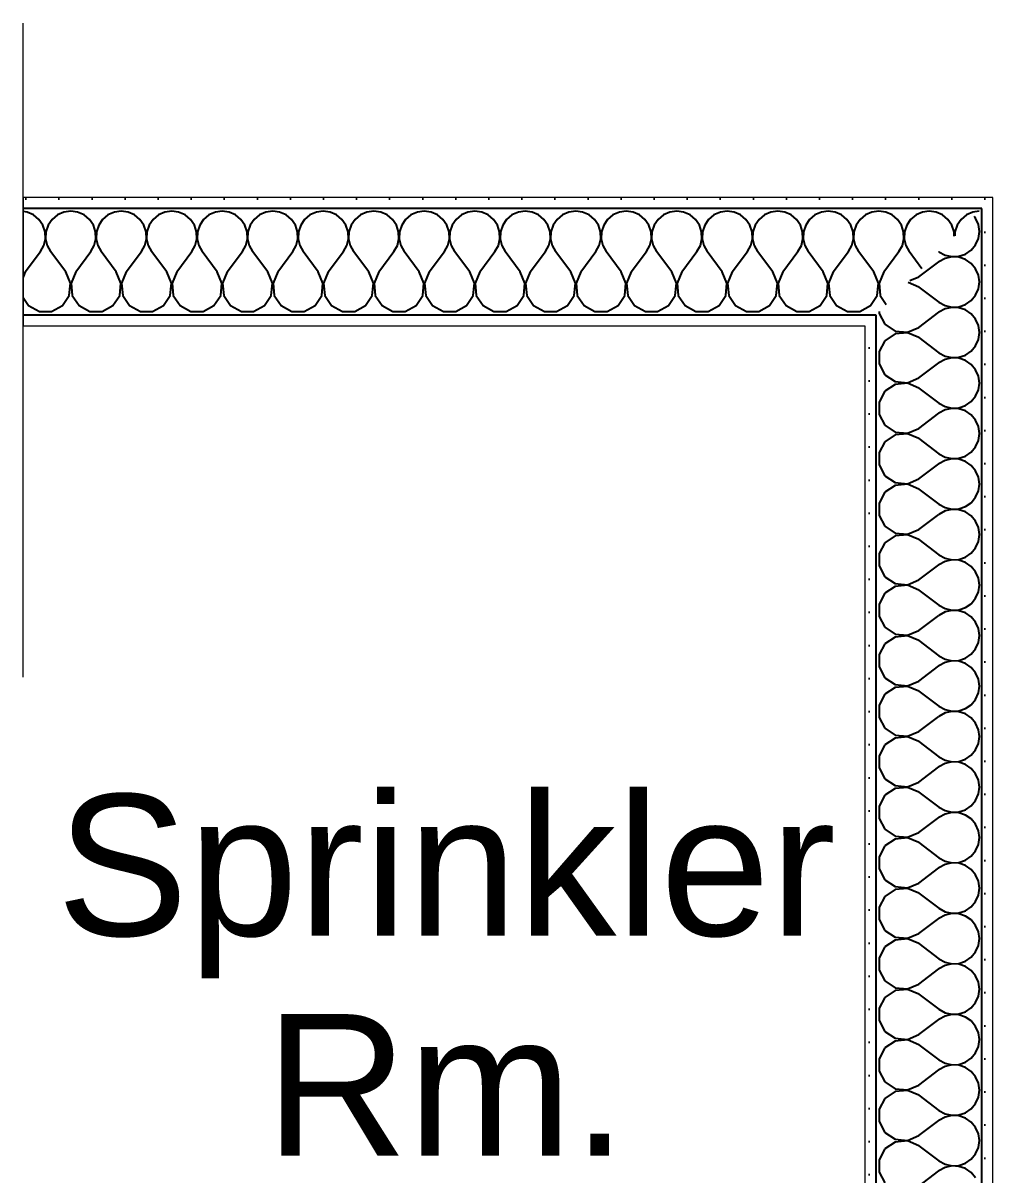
# Model space of a CAD drawing. Extents: x -485 to 726, y -1629 to -765.
# Drawn here: x -437 to -382.1, y -1204.8 to -1139.6 of the extents above; entities that cross this region are included whole.
import ezdxf

# ---------------------------------------------------------------- set-up
doc = ezdxf.new("R2010")
doc.units = 0
doc.header["$MEASUREMENT"] = 0
doc.layers.add('A-ANNO-TEXT_Pen_No__12', color=7, linetype='Continuous', lineweight=13)
doc.layers.add('A-WALL-EXTR_Pen_No__1', color=7, linetype='Continuous', lineweight=13)
doc.layers.add('A-WALL-EXTR', color=7, linetype='Continuous')
doc.layers.add('A-WALL-EXTR_Pen_No__2', color=7, linetype='Continuous', lineweight=25, true_color=0x747474)
doc.styles.add('GENERATED_STYLE_1', font='Arial')
pattern_1 = [(45, (0, 0), (-0.9353853, 0.9353853), [0, -1.3228346])]

# ---------------------------------------------------------------- blocks, each defined once
blk = doc.blocks.new('Wall_28', base_point=(-448.861, -812.638))
at = {"layer": 'A-WALL-EXTR_Pen_No__1', "linetype": 'Continuous'}
blk.add_line((-436.986, -1176.638), (-436.986, -1139.638), dxfattribs=at)
blk = doc.blocks.new('*X40')
at = {"layer": 'A-WALL-EXTR_Pen_No__2', "linetype": 'Continuous'}
for p, q in [((-383.092, -1150.678), (-383.175, -1150.577)), ((-382.933, -1151.038), (-383.092, -1150.678)), ((-382.879, -1151.429), (-382.933, -1151.038)), ((-383.092, -1152.18), (-382.933, -1151.819)), ((-382.933, -1151.819), (-382.879, -1151.429)), ((-385.167, -1152.569), (-385.164, -1152.571)), ((-385.164, -1152.571), (-384.819, -1152.762)), ((-383.668, -1152.706), (-383.343, -1152.483)), ((-383.343, -1152.483), (-383.092, -1152.18)), ((-386.307, -1154), (-385.164, -1153.143)), ((-384.819, -1152.952), (-385.164, -1153.143)), ((-384.819, -1152.762), (-384.435, -1152.851)), ((-384.435, -1152.863), (-384.819, -1152.952)), ((-384.435, -1152.851), (-384.042, -1152.832)), ((-384.042, -1152.882), (-384.435, -1152.863)), ((-384.042, -1152.832), (-383.668, -1152.706)), ((-383.668, -1153.008), (-384.042, -1152.882)), ((-383.343, -1153.231), (-383.668, -1153.008)), ((-383.092, -1153.535), (-383.343, -1153.231)), ((-382.933, -1153.895), (-383.092, -1153.535)), ((-382.879, -1154.286), (-382.933, -1153.895)), ((-386.307, -1154.571), (-386.914, -1154.317)), ((-386.807, -1154.21), (-386.307, -1154)), ((-386.307, -1154.571), (-385.164, -1155.429)), ((-382.933, -1154.676), (-382.879, -1154.286)), ((-383.343, -1155.34), (-383.092, -1155.037)), ((-383.092, -1155.037), (-382.933, -1154.676)), ((-385.164, -1155.429), (-384.819, -1155.619)), ((-384.819, -1155.809), (-385.164, -1156)), ((-384.819, -1155.619), (-384.435, -1155.709)), ((-384.435, -1155.72), (-384.819, -1155.809)), ((-384.435, -1155.709), (-384.042, -1155.689)), ((-384.042, -1155.739), (-384.435, -1155.72)), ((-384.042, -1155.689), (-383.668, -1155.563)), ((-383.668, -1155.865), (-384.042, -1155.739)), ((-383.668, -1155.563), (-383.343, -1155.34)), ((-383.343, -1156.088), (-383.668, -1155.865)), ((-388.55, -1155.952), (-388.55, -1156.062)), ((-388.55, -1156.062), (-388.221, -1156.676)), ((-386.307, -1156.857), (-385.164, -1156)), ((-383.092, -1156.392), (-383.343, -1156.088)), ((-382.933, -1156.752), (-383.092, -1156.392)), ((-388.221, -1156.676), (-387.642, -1157.061)), ((-387.642, -1157.225), (-388.221, -1157.61)), ((-387.642, -1157.061), (-386.949, -1157.127)), ((-386.949, -1157.159), (-387.642, -1157.225)), ((-386.949, -1157.127), (-386.307, -1156.857)), ((-386.307, -1157.429), (-386.949, -1157.159)), ((-382.879, -1157.143), (-382.933, -1156.752)), ((-382.933, -1157.533), (-382.879, -1157.143)), ((-388.221, -1157.61), (-388.55, -1158.223)), ((-386.307, -1157.429), (-385.164, -1158.286)), ((-383.092, -1157.894), (-382.933, -1157.533)), ((-388.55, -1158.223), (-388.55, -1158.919)), ((-385.164, -1158.286), (-384.819, -1158.476)), ((-384.819, -1158.476), (-384.435, -1158.566)), ((-384.042, -1158.547), (-383.668, -1158.421)), ((-383.668, -1158.421), (-383.343, -1158.197)), ((-383.343, -1158.197), (-383.092, -1157.894)), ((-388.55, -1158.919), (-388.221, -1159.533)), ((-386.307, -1159.714), (-385.164, -1158.857)), ((-384.819, -1158.666), (-385.164, -1158.857)), ((-384.435, -1158.577), (-384.819, -1158.666)), ((-384.435, -1158.566), (-384.042, -1158.547)), ((-384.042, -1158.596), (-384.435, -1158.577)), ((-383.668, -1158.722), (-384.042, -1158.596)), ((-383.343, -1158.945), (-383.668, -1158.722)), ((-383.092, -1159.249), (-383.343, -1158.945)), ((-388.221, -1159.533), (-387.642, -1159.918)), ((-386.949, -1159.984), (-386.307, -1159.714)), ((-382.933, -1159.61), (-383.092, -1159.249)), ((-382.879, -1160), (-382.933, -1159.61)), ((-388.221, -1160.467), (-388.55, -1161.081)), ((-387.642, -1160.082), (-388.221, -1160.467)), ((-387.642, -1159.918), (-386.949, -1159.984)), ((-386.949, -1160.016), (-387.642, -1160.082)), ((-386.307, -1160.286), (-386.949, -1160.016)), ((-386.307, -1160.286), (-385.164, -1161.143)), ((-383.092, -1160.751), (-382.933, -1160.39)), ((-382.933, -1160.39), (-382.879, -1160)), ((-388.55, -1161.081), (-388.55, -1161.777)), ((-385.164, -1161.143), (-384.819, -1161.334)), ((-383.668, -1161.278), (-383.343, -1161.055)), ((-383.343, -1161.055), (-383.092, -1160.751)), ((-388.55, -1161.777), (-388.221, -1162.39)), ((-386.307, -1162.571), (-385.164, -1161.714)), ((-384.819, -1161.524), (-385.164, -1161.714)), ((-384.819, -1161.334), (-384.435, -1161.423)), ((-384.435, -1161.434), (-384.819, -1161.524)), ((-384.435, -1161.423), (-384.042, -1161.404)), ((-384.042, -1161.453), (-384.435, -1161.434)), ((-384.042, -1161.404), (-383.668, -1161.278)), ((-383.668, -1161.579), (-384.042, -1161.453)), ((-383.343, -1161.803), (-383.668, -1161.579)), ((-388.221, -1162.39), (-387.642, -1162.775)), ((-383.092, -1162.106), (-383.343, -1161.803)), ((-382.933, -1162.467), (-383.092, -1162.106)), ((-387.642, -1162.939), (-388.221, -1163.324)), ((-387.642, -1162.775), (-386.949, -1162.841)), ((-386.949, -1162.873), (-387.642, -1162.939)), ((-386.949, -1162.841), (-386.307, -1162.571)), ((-386.307, -1163.143), (-386.949, -1162.873)), ((-382.879, -1162.857), (-382.933, -1162.467)), ((-382.933, -1163.248), (-382.879, -1162.857)), ((-388.221, -1163.324), (-388.55, -1163.938)), ((-386.307, -1163.143), (-385.164, -1164)), ((-383.343, -1163.912), (-383.092, -1163.608)), ((-383.092, -1163.608), (-382.933, -1163.248)), ((-388.55, -1163.938), (-388.55, -1164.634)), ((-385.164, -1164), (-384.819, -1164.191)), ((-384.819, -1164.381), (-385.164, -1164.571)), ((-384.819, -1164.191), (-384.435, -1164.28)), ((-384.435, -1164.291), (-384.819, -1164.381)), ((-384.435, -1164.28), (-384.042, -1164.261)), ((-384.042, -1164.311), (-384.435, -1164.291)), ((-384.042, -1164.261), (-383.668, -1164.135)), ((-383.668, -1164.437), (-384.042, -1164.311)), ((-383.668, -1164.135), (-383.343, -1163.912)), ((-388.55, -1164.634), (-388.221, -1165.247)), ((-386.307, -1165.429), (-385.164, -1164.571)), ((-383.343, -1164.66), (-383.668, -1164.437)), ((-383.092, -1164.963), (-383.343, -1164.66)), ((-382.933, -1165.324), (-383.092, -1164.963)), ((-388.221, -1165.247), (-387.642, -1165.632)), ((-387.642, -1165.632), (-386.949, -1165.698)), ((-386.949, -1165.698), (-386.307, -1165.429)), ((-382.879, -1165.714), (-382.933, -1165.324)), ((-388.221, -1166.182), (-388.55, -1166.795)), ((-387.642, -1165.796), (-388.221, -1166.182)), ((-386.949, -1165.731), (-387.642, -1165.796)), ((-386.307, -1166), (-386.949, -1165.731)), ((-386.307, -1166), (-385.164, -1166.857)), ((-383.092, -1166.465), (-382.933, -1166.105)), ((-382.933, -1166.105), (-382.879, -1165.714)), ((-388.55, -1166.795), (-388.55, -1167.491)), ((-385.164, -1166.857), (-384.819, -1167.048)), ((-384.042, -1167.118), (-383.668, -1166.992)), ((-383.668, -1166.992), (-383.343, -1166.769)), ((-383.343, -1166.769), (-383.092, -1166.465)), ((-388.55, -1167.491), (-388.221, -1168.104)), ((-386.307, -1168.286), (-385.164, -1167.429)), ((-384.819, -1167.238), (-385.164, -1167.429)), ((-384.819, -1167.048), (-384.435, -1167.137)), ((-384.435, -1167.149), (-384.819, -1167.238)), ((-384.435, -1167.137), (-384.042, -1167.118)), ((-384.042, -1167.168), (-384.435, -1167.149)), ((-383.668, -1167.294), (-384.042, -1167.168)), ((-383.343, -1167.517), (-383.668, -1167.294)), ((-383.092, -1167.82), (-383.343, -1167.517)), ((-388.221, -1168.104), (-387.642, -1168.489)), ((-386.949, -1168.555), (-386.307, -1168.286)), ((-382.933, -1168.181), (-383.092, -1167.82)), ((-382.879, -1168.571), (-382.933, -1168.181)), ((-387.642, -1168.654), (-388.221, -1169.039)), ((-387.642, -1168.489), (-386.949, -1168.555)), ((-386.949, -1168.588), (-387.642, -1168.654)), ((-386.307, -1168.857), (-386.949, -1168.588)), ((-386.307, -1168.857), (-385.164, -1169.714)), ((-383.092, -1169.322), (-382.933, -1168.962)), ((-382.933, -1168.962), (-382.879, -1168.571)), ((-388.221, -1169.039), (-388.55, -1169.652)), ((-383.343, -1169.626), (-383.092, -1169.322)), ((-388.55, -1169.652), (-388.55, -1170.348)), ((-385.164, -1169.714), (-384.819, -1169.905)), ((-384.819, -1170.095), (-385.164, -1170.286)), ((-384.819, -1169.905), (-384.435, -1169.994)), ((-384.435, -1170.006), (-384.819, -1170.095)), ((-384.435, -1169.994), (-384.042, -1169.975)), ((-384.042, -1170.025), (-384.435, -1170.006)), ((-384.042, -1169.975), (-383.668, -1169.849)), ((-383.668, -1170.151), (-384.042, -1170.025)), ((-383.668, -1169.849), (-383.343, -1169.626)), ((-383.343, -1170.374), (-383.668, -1170.151)), ((-388.55, -1170.348), (-388.221, -1170.961)), ((-386.307, -1171.143), (-385.164, -1170.286)), ((-383.092, -1170.678), (-383.343, -1170.374)), ((-382.933, -1171.038), (-383.092, -1170.678)), ((-388.221, -1170.961), (-387.642, -1171.346)), ((-387.642, -1171.511), (-388.221, -1171.896)), ((-387.642, -1171.346), (-386.949, -1171.412)), ((-386.949, -1171.445), (-387.642, -1171.511)), ((-386.949, -1171.412), (-386.307, -1171.143)), ((-386.307, -1171.714), (-386.949, -1171.445)), ((-382.879, -1171.429), (-382.933, -1171.038)), ((-382.933, -1171.819), (-382.879, -1171.429)), ((-388.221, -1171.896), (-388.55, -1172.509)), ((-386.307, -1171.714), (-385.164, -1172.571)), ((-383.343, -1172.483), (-383.092, -1172.18)), ((-383.092, -1172.18), (-382.933, -1171.819)), ((-388.55, -1172.509), (-388.55, -1173.205)), ((-385.164, -1172.571), (-384.819, -1172.762)), ((-384.819, -1172.762), (-384.435, -1172.851)), ((-384.435, -1172.863), (-384.819, -1172.952)), ((-384.435, -1172.851), (-384.042, -1172.832)), ((-384.042, -1172.882), (-384.435, -1172.863)), ((-384.042, -1172.832), (-383.668, -1172.706)), ((-383.668, -1172.706), (-383.343, -1172.483)), ((-388.55, -1173.205), (-388.221, -1173.818)), ((-386.307, -1174), (-385.164, -1173.143)), ((-384.819, -1172.952), (-385.164, -1173.143)), ((-383.668, -1173.008), (-384.042, -1172.882)), ((-383.343, -1173.231), (-383.668, -1173.008)), ((-383.092, -1173.535), (-383.343, -1173.231)), ((-388.221, -1173.818), (-387.642, -1174.204)), ((-386.949, -1174.269), (-386.307, -1174)), ((-382.933, -1173.895), (-383.092, -1173.535)), ((-382.879, -1174.286), (-382.933, -1173.895)), ((-388.221, -1174.753), (-388.55, -1175.366)), ((-387.642, -1174.368), (-388.221, -1174.753)), ((-387.642, -1174.204), (-386.949, -1174.269)), ((-386.949, -1174.302), (-387.642, -1174.368)), ((-386.307, -1174.571), (-386.949, -1174.302)), ((-386.307, -1174.571), (-385.164, -1175.429)), ((-383.092, -1175.037), (-382.933, -1174.676)), ((-382.933, -1174.676), (-382.879, -1174.286)), ((-388.55, -1175.366), (-388.55, -1176.062)), ((-385.164, -1175.429), (-384.819, -1175.619)), ((-383.668, -1175.563), (-383.343, -1175.34)), ((-383.343, -1175.34), (-383.092, -1175.037)), ((-388.55, -1176.062), (-388.221, -1176.676)), ((-386.307, -1176.857), (-385.164, -1176)), ((-384.819, -1175.809), (-385.164, -1176)), ((-384.819, -1175.619), (-384.435, -1175.709)), ((-384.435, -1175.72), (-384.819, -1175.809)), ((-384.435, -1175.709), (-384.042, -1175.689)), ((-384.042, -1175.739), (-384.435, -1175.72)), ((-384.042, -1175.689), (-383.668, -1175.563)), ((-383.668, -1175.865), (-384.042, -1175.739)), ((-383.343, -1176.088), (-383.668, -1175.865)), ((-383.092, -1176.392), (-383.343, -1176.088)), ((-388.221, -1176.676), (-387.642, -1177.061)), ((-382.933, -1176.752), (-383.092, -1176.392)), ((-382.879, -1177.143), (-382.933, -1176.752)), ((-387.642, -1177.225), (-388.221, -1177.61)), ((-387.642, -1177.061), (-386.949, -1177.127)), ((-386.949, -1177.159), (-387.642, -1177.225)), ((-386.949, -1177.127), (-386.307, -1176.857)), ((-386.307, -1177.429), (-386.949, -1177.159)), ((-386.307, -1177.429), (-385.164, -1178.286)), ((-382.933, -1177.533), (-382.879, -1177.143)), ((-388.221, -1177.61), (-388.55, -1178.223)), ((-383.343, -1178.197), (-383.092, -1177.894)), ((-383.092, -1177.894), (-382.933, -1177.533)), ((-388.55, -1178.223), (-388.55, -1178.919)), ((-385.164, -1178.286), (-384.819, -1178.476)), ((-384.819, -1178.666), (-385.164, -1178.857)), ((-384.819, -1178.476), (-384.435, -1178.566)), ((-384.435, -1178.577), (-384.819, -1178.666)), ((-384.435, -1178.566), (-384.042, -1178.547)), ((-384.042, -1178.596), (-384.435, -1178.577)), ((-384.042, -1178.547), (-383.668, -1178.421)), ((-383.668, -1178.722), (-384.042, -1178.596)), ((-383.668, -1178.421), (-383.343, -1178.197)), ((-383.343, -1178.945), (-383.668, -1178.722)), ((-388.55, -1178.919), (-388.221, -1179.533)), ((-386.307, -1179.714), (-385.164, -1178.857)), ((-383.092, -1179.249), (-383.343, -1178.945)), ((-382.933, -1179.61), (-383.092, -1179.249)), ((-388.221, -1179.533), (-387.642, -1179.918)), ((-387.642, -1179.918), (-386.949, -1179.984)), ((-386.949, -1180.016), (-387.642, -1180.082)), ((-386.949, -1179.984), (-386.307, -1179.714)), ((-386.307, -1180.286), (-386.949, -1180.016)), ((-382.879, -1180), (-382.933, -1179.61)), ((-382.933, -1180.39), (-382.879, -1180)), ((-388.221, -1180.467), (-388.55, -1181.081)), ((-387.642, -1180.082), (-388.221, -1180.467)), ((-386.307, -1180.286), (-385.164, -1181.143)), ((-383.092, -1180.751), (-382.933, -1180.39)), ((-388.55, -1181.081), (-388.55, -1181.777)), ((-385.164, -1181.143), (-384.819, -1181.334)), ((-384.819, -1181.334), (-384.435, -1181.423)), ((-384.042, -1181.404), (-383.668, -1181.278)), ((-383.668, -1181.278), (-383.343, -1181.055)), ((-383.343, -1181.055), (-383.092, -1180.751)), ((-388.55, -1181.777), (-388.221, -1182.39)), ((-386.307, -1182.571), (-385.164, -1181.714)), ((-384.819, -1181.524), (-385.164, -1181.714)), ((-384.435, -1181.434), (-384.819, -1181.524)), ((-384.435, -1181.423), (-384.042, -1181.404)), ((-384.042, -1181.453), (-384.435, -1181.434)), ((-383.668, -1181.579), (-384.042, -1181.453)), ((-383.343, -1181.803), (-383.668, -1181.579)), ((-383.092, -1182.106), (-383.343, -1181.803)), ((-388.221, -1182.39), (-387.642, -1182.775)), ((-386.949, -1182.841), (-386.307, -1182.571)), ((-382.933, -1182.467), (-383.092, -1182.106)), ((-382.879, -1182.857), (-382.933, -1182.467)), ((-387.642, -1182.939), (-388.221, -1183.324)), ((-387.642, -1182.775), (-386.949, -1182.841)), ((-386.949, -1182.873), (-387.642, -1182.939)), ((-386.307, -1183.143), (-386.949, -1182.873)), ((-386.307, -1183.143), (-385.164, -1184)), ((-383.092, -1183.608), (-382.933, -1183.248)), ((-382.933, -1183.248), (-382.879, -1182.857)), ((-388.221, -1183.324), (-388.55, -1183.938)), ((-388.55, -1183.938), (-388.55, -1184.634)), ((-383.668, -1184.135), (-383.343, -1183.912)), ((-383.343, -1183.912), (-383.092, -1183.608)), ((-386.307, -1185.429), (-385.164, -1184.571)), ((-385.164, -1184), (-384.819, -1184.191)), ((-384.819, -1184.381), (-385.164, -1184.571)), ((-384.819, -1184.191), (-384.435, -1184.28)), ((-384.435, -1184.291), (-384.819, -1184.381)), ((-384.435, -1184.28), (-384.042, -1184.261)), ((-384.042, -1184.311), (-384.435, -1184.291)), ((-384.042, -1184.261), (-383.668, -1184.135)), ((-383.668, -1184.437), (-384.042, -1184.311)), ((-383.343, -1184.66), (-383.668, -1184.437)), ((-388.55, -1184.634), (-388.221, -1185.247)), ((-388.221, -1185.247), (-387.642, -1185.632)), ((-383.092, -1184.963), (-383.343, -1184.66)), ((-382.933, -1185.324), (-383.092, -1184.963)), ((-387.642, -1185.796), (-388.221, -1186.182)), ((-387.642, -1185.632), (-386.949, -1185.698)), ((-386.949, -1185.731), (-387.642, -1185.796)), ((-386.949, -1185.698), (-386.307, -1185.429)), ((-386.307, -1186), (-386.949, -1185.731)), ((-382.879, -1185.714), (-382.933, -1185.324)), ((-382.933, -1186.105), (-382.879, -1185.714)), ((-388.221, -1186.182), (-388.55, -1186.795)), ((-386.307, -1186), (-385.164, -1186.857)), ((-383.343, -1186.769), (-383.092, -1186.465)), ((-383.092, -1186.465), (-382.933, -1186.105)), ((-388.55, -1186.795), (-388.55, -1187.491)), ((-385.164, -1186.857), (-384.819, -1187.048)), ((-384.819, -1187.048), (-384.435, -1187.137)), ((-384.435, -1187.149), (-384.819, -1187.238)), ((-384.435, -1187.137), (-384.042, -1187.118)), ((-384.042, -1187.168), (-384.435, -1187.149)), ((-384.042, -1187.118), (-383.668, -1186.992)), ((-383.668, -1187.294), (-384.042, -1187.168)), ((-383.668, -1186.992), (-383.343, -1186.769)), ((-388.55, -1187.491), (-388.221, -1188.104)), ((-386.307, -1188.286), (-385.164, -1187.429)), ((-384.819, -1187.238), (-385.164, -1187.429)), ((-383.343, -1187.517), (-383.668, -1187.294)), ((-383.092, -1187.82), (-383.343, -1187.517)), ((-382.933, -1188.181), (-383.092, -1187.82)), ((-388.221, -1188.104), (-387.642, -1188.489)), ((-387.642, -1188.489), (-386.949, -1188.555)), ((-386.949, -1188.555), (-386.307, -1188.286)), ((-382.879, -1188.571), (-382.933, -1188.181)), ((-388.221, -1189.039), (-388.55, -1189.652)), ((-387.642, -1188.654), (-388.221, -1189.039)), ((-386.949, -1188.588), (-387.642, -1188.654)), ((-386.307, -1188.857), (-386.949, -1188.588)), ((-386.307, -1188.857), (-385.164, -1189.714)), ((-383.092, -1189.322), (-382.933, -1188.962)), ((-382.933, -1188.962), (-382.879, -1188.571)), ((-388.55, -1189.652), (-388.55, -1190.348)), ((-385.164, -1189.714), (-384.819, -1189.905)), ((-383.668, -1189.849), (-383.343, -1189.626)), ((-383.343, -1189.626), (-383.092, -1189.322)), ((-388.55, -1190.348), (-388.221, -1190.961)), ((-386.307, -1191.143), (-385.164, -1190.286)), ((-384.819, -1190.095), (-385.164, -1190.286)), ((-384.819, -1189.905), (-384.435, -1189.994)), ((-384.435, -1190.006), (-384.819, -1190.095)), ((-384.435, -1189.994), (-384.042, -1189.975)), ((-384.042, -1190.025), (-384.435, -1190.006)), ((-384.042, -1189.975), (-383.668, -1189.849)), ((-383.668, -1190.151), (-384.042, -1190.025)), ((-383.343, -1190.374), (-383.668, -1190.151)), ((-383.092, -1190.678), (-383.343, -1190.374)), ((-388.221, -1190.961), (-387.642, -1191.346)), ((-382.933, -1191.038), (-383.092, -1190.678)), ((-382.879, -1191.429), (-382.933, -1191.038)), ((-387.642, -1191.511), (-388.221, -1191.896)), ((-387.642, -1191.346), (-386.949, -1191.412)), ((-386.949, -1191.445), (-387.642, -1191.511)), ((-386.949, -1191.412), (-386.307, -1191.143)), ((-386.307, -1191.714), (-386.949, -1191.445)), ((-386.307, -1191.714), (-385.164, -1192.571)), ((-382.933, -1191.819), (-382.879, -1191.429)), ((-388.221, -1191.896), (-388.55, -1192.509)), ((-383.343, -1192.483), (-383.092, -1192.18)), ((-383.092, -1192.18), (-382.933, -1191.819)), ((-388.55, -1192.509), (-388.55, -1193.205)), ((-385.164, -1192.571), (-384.819, -1192.762)), ((-384.819, -1192.952), (-385.164, -1193.143)), ((-384.819, -1192.762), (-384.435, -1192.851)), ((-384.435, -1192.863), (-384.819, -1192.952)), ((-384.435, -1192.851), (-384.042, -1192.832)), ((-384.042, -1192.882), (-384.435, -1192.863)), ((-384.042, -1192.832), (-383.668, -1192.706)), ((-383.668, -1193.008), (-384.042, -1192.882)), ((-383.668, -1192.706), (-383.343, -1192.483)), ((-383.343, -1193.231), (-383.668, -1193.008)), ((-388.55, -1193.205), (-388.221, -1193.818)), ((-386.307, -1194), (-385.164, -1193.143)), ((-383.092, -1193.535), (-383.343, -1193.231)), ((-382.933, -1193.895), (-383.092, -1193.535)), ((-388.221, -1193.818), (-387.642, -1194.204)), ((-387.642, -1194.368), (-388.221, -1194.753)), ((-387.642, -1194.204), (-386.949, -1194.269)), ((-386.949, -1194.302), (-387.642, -1194.368)), ((-386.949, -1194.269), (-386.307, -1194)), ((-386.307, -1194.571), (-386.949, -1194.302)), ((-382.879, -1194.286), (-382.933, -1193.895)), ((-382.933, -1194.676), (-382.879, -1194.286)), ((-388.221, -1194.753), (-388.55, -1195.366)), ((-386.307, -1194.571), (-385.164, -1195.429)), ((-383.092, -1195.037), (-382.933, -1194.676)), ((-388.55, -1195.366), (-388.55, -1196.062)), ((-385.164, -1195.429), (-384.819, -1195.619)), ((-384.819, -1195.619), (-384.435, -1195.709)), ((-384.042, -1195.689), (-383.668, -1195.563)), ((-383.668, -1195.563), (-383.343, -1195.34)), ((-383.343, -1195.34), (-383.092, -1195.037)), ((-388.55, -1196.062), (-388.221, -1196.676)), ((-386.307, -1196.857), (-385.164, -1196)), ((-384.819, -1195.809), (-385.164, -1196)), ((-384.435, -1195.72), (-384.819, -1195.809)), ((-384.435, -1195.709), (-384.042, -1195.689)), ((-384.042, -1195.739), (-384.435, -1195.72)), ((-383.668, -1195.865), (-384.042, -1195.739)), ((-383.343, -1196.088), (-383.668, -1195.865)), ((-383.092, -1196.392), (-383.343, -1196.088)), ((-388.221, -1196.676), (-387.642, -1197.061)), ((-386.949, -1197.127), (-386.307, -1196.857)), ((-382.933, -1196.752), (-383.092, -1196.392)), ((-382.879, -1197.143), (-382.933, -1196.752)), ((-388.221, -1197.61), (-388.55, -1198.223)), ((-387.642, -1197.225), (-388.221, -1197.61)), ((-387.642, -1197.061), (-386.949, -1197.127)), ((-386.949, -1197.159), (-387.642, -1197.225)), ((-386.307, -1197.429), (-386.949, -1197.159)), ((-386.307, -1197.429), (-385.164, -1198.286)), ((-383.092, -1197.894), (-382.933, -1197.533)), ((-382.933, -1197.533), (-382.879, -1197.143)), ((-388.55, -1198.223), (-388.55, -1198.919)), ((-385.164, -1198.286), (-384.819, -1198.476)), ((-383.668, -1198.421), (-383.343, -1198.197)), ((-383.343, -1198.197), (-383.092, -1197.894)), ((-388.55, -1198.919), (-388.221, -1199.533)), ((-386.307, -1199.714), (-385.164, -1198.857)), ((-384.819, -1198.666), (-385.164, -1198.857)), ((-384.819, -1198.476), (-384.435, -1198.566)), ((-384.435, -1198.577), (-384.819, -1198.666)), ((-384.435, -1198.566), (-384.042, -1198.547)), ((-384.042, -1198.596), (-384.435, -1198.577)), ((-384.042, -1198.547), (-383.668, -1198.421)), ((-383.668, -1198.722), (-384.042, -1198.596)), ((-383.343, -1198.945), (-383.668, -1198.722)), ((-388.221, -1199.533), (-387.642, -1199.918)), ((-383.092, -1199.249), (-383.343, -1198.945)), ((-382.933, -1199.61), (-383.092, -1199.249)), ((-387.642, -1200.082), (-388.221, -1200.467)), ((-387.642, -1199.918), (-386.949, -1199.984)), ((-386.949, -1200.016), (-387.642, -1200.082)), ((-386.949, -1199.984), (-386.307, -1199.714)), ((-386.307, -1200.286), (-386.949, -1200.016)), ((-382.879, -1200), (-382.933, -1199.61)), ((-382.933, -1200.39), (-382.879, -1200)), ((-388.221, -1200.467), (-388.55, -1201.081)), ((-386.307, -1200.286), (-385.164, -1201.143)), ((-383.343, -1201.055), (-383.092, -1200.751)), ((-383.092, -1200.751), (-382.933, -1200.39)), ((-388.55, -1201.081), (-388.55, -1201.777)), ((-385.164, -1201.143), (-384.819, -1201.334)), ((-384.819, -1201.524), (-385.164, -1201.714)), ((-384.819, -1201.334), (-384.435, -1201.423)), ((-384.435, -1201.434), (-384.819, -1201.524)), ((-384.435, -1201.423), (-384.042, -1201.404)), ((-384.042, -1201.453), (-384.435, -1201.434)), ((-384.042, -1201.404), (-383.668, -1201.278)), ((-383.668, -1201.579), (-384.042, -1201.453)), ((-383.668, -1201.278), (-383.343, -1201.055)), ((-388.55, -1201.777), (-388.221, -1202.39)), ((-386.307, -1202.571), (-385.164, -1201.714)), ((-383.343, -1201.803), (-383.668, -1201.579)), ((-383.092, -1202.106), (-383.343, -1201.803)), ((-382.933, -1202.467), (-383.092, -1202.106)), ((-388.221, -1202.39), (-387.642, -1202.775)), ((-387.642, -1202.775), (-386.949, -1202.841)), ((-386.949, -1202.841), (-386.307, -1202.571)), ((-382.879, -1202.857), (-382.933, -1202.467)), ((-388.221, -1203.324), (-388.55, -1203.938)), ((-387.642, -1202.939), (-388.221, -1203.324)), ((-386.949, -1202.873), (-387.642, -1202.939)), ((-386.307, -1203.143), (-386.949, -1202.873)), ((-386.307, -1203.143), (-385.164, -1204)), ((-383.092, -1203.608), (-382.933, -1203.248)), ((-382.933, -1203.248), (-382.879, -1202.857)), ((-388.55, -1203.938), (-388.55, -1204.634)), ((-385.164, -1204), (-384.819, -1204.191)), ((-384.042, -1204.261), (-383.668, -1204.135)), ((-383.668, -1204.135), (-383.343, -1203.912)), ((-383.343, -1203.912), (-383.092, -1203.608)), ((-388.55, -1204.634), (-388.221, -1205.247)), ((-386.307, -1205.429), (-385.164, -1204.571)), ((-384.819, -1204.381), (-385.164, -1204.571)), ((-384.819, -1204.191), (-384.435, -1204.28)), ((-384.435, -1204.291), (-384.819, -1204.381)), ((-384.435, -1204.28), (-384.042, -1204.261)), ((-384.042, -1204.311), (-384.435, -1204.291)), ((-383.668, -1204.437), (-384.042, -1204.311)), ((-383.343, -1204.66), (-383.668, -1204.437)), ((-383.092, -1204.963), (-383.343, -1204.66))]:
    blk.add_line(p, q, dxfattribs=at)
blk = doc.blocks.new('Wall_30', base_point=(-389.361, -1236.513))
at = {"layer": 'A-WALL-EXTR_Pen_No__2', "linetype": 'Continuous'}
h = blk.add_hatch(dxfattribs=at)
h.set_pattern_fill('09___Gypsum_Board', color=256, style=0, pattern_type=2)
h.set_pattern_definition(pattern_1)
h.paths.add_polyline_path([(-382.111, -1243.763), (-382.111, -1149.513), (-382.736, -1150.138), (-382.736, -1243.138)], flags=0)
h = blk.add_hatch(dxfattribs=at)
h.set_pattern_fill('09___Gypsum_Board', color=256, style=0, pattern_type=2)
h.set_pattern_definition(pattern_1)
h.paths.add_polyline_path([(-389.361, -1156.763), (-389.361, -1236.513), (-388.736, -1237.138), (-388.736, -1156.138)], flags=0)
at = {"layer": 'A-WALL-EXTR_Pen_No__1', "linetype": 'Continuous'}
for p, q in [((-382.111, -1243.763), (-382.111, -1149.513)), ((-389.361, -1156.763), (-389.361, -1236.513))]:
    blk.add_line(p, q, dxfattribs=at)
at = {"layer": 'A-WALL-EXTR_Pen_No__2', "linetype": 'Continuous'}
for p, q in [((-382.736, -1243.138), (-382.736, -1150.138)), ((-388.736, -1156.138), (-388.736, -1237.138))]:
    blk.add_line(p, q, dxfattribs=at)
at = {"layer": 'A-WALL-EXTR'}
blk.add_blockref('*X40', (0, 0), dxfattribs=at)
blk = doc.blocks.new('*X42')
at = {"layer": 'A-WALL-EXTR_Pen_No__2', "linetype": 'Continuous'}
for p, q in [((-436.752, -1150.336), (-436.986, -1150.303)), ((-436.392, -1150.494), (-436.752, -1150.336)), ((-436.088, -1150.746), (-436.392, -1150.494)), ((-435.037, -1150.494), (-435.34, -1150.746)), ((-434.676, -1150.336), (-435.037, -1150.494)), ((-434.286, -1150.281), (-434.676, -1150.336)), ((-433.895, -1150.336), (-434.286, -1150.281)), ((-433.535, -1150.494), (-433.895, -1150.336)), ((-433.231, -1150.746), (-433.535, -1150.494)), ((-432.18, -1150.494), (-432.483, -1150.746)), ((-431.819, -1150.336), (-432.18, -1150.494)), ((-431.429, -1150.281), (-431.819, -1150.336)), ((-431.038, -1150.336), (-431.429, -1150.281)), ((-430.678, -1150.494), (-431.038, -1150.336)), ((-430.374, -1150.746), (-430.678, -1150.494)), ((-429.322, -1150.494), (-429.626, -1150.746)), ((-428.962, -1150.336), (-429.322, -1150.494)), ((-428.571, -1150.281), (-428.962, -1150.336)), ((-428.181, -1150.336), (-428.571, -1150.281)), ((-427.82, -1150.494), (-428.181, -1150.336)), ((-427.517, -1150.746), (-427.82, -1150.494)), ((-426.465, -1150.494), (-426.769, -1150.746)), ((-426.105, -1150.336), (-426.465, -1150.494)), ((-425.714, -1150.281), (-426.105, -1150.336)), ((-425.324, -1150.336), (-425.714, -1150.281)), ((-424.963, -1150.494), (-425.324, -1150.336)), ((-424.66, -1150.746), (-424.963, -1150.494)), ((-423.608, -1150.494), (-423.912, -1150.746)), ((-423.248, -1150.336), (-423.608, -1150.494)), ((-422.857, -1150.281), (-423.248, -1150.336)), ((-422.467, -1150.336), (-422.857, -1150.281)), ((-422.106, -1150.494), (-422.467, -1150.336)), ((-421.803, -1150.746), (-422.106, -1150.494)), ((-420.751, -1150.494), (-421.055, -1150.746)), ((-420.39, -1150.336), (-420.751, -1150.494)), ((-420, -1150.281), (-420.39, -1150.336)), ((-419.61, -1150.336), (-420, -1150.281)), ((-419.249, -1150.494), (-419.61, -1150.336)), ((-418.945, -1150.746), (-419.249, -1150.494)), ((-417.894, -1150.494), (-418.197, -1150.746)), ((-417.533, -1150.336), (-417.894, -1150.494)), ((-417.143, -1150.281), (-417.533, -1150.336)), ((-416.752, -1150.336), (-417.143, -1150.281)), ((-416.392, -1150.494), (-416.752, -1150.336)), ((-416.088, -1150.746), (-416.392, -1150.494)), ((-415.037, -1150.494), (-415.34, -1150.746)), ((-414.676, -1150.336), (-415.037, -1150.494)), ((-414.286, -1150.281), (-414.676, -1150.336)), ((-413.895, -1150.336), (-414.286, -1150.281)), ((-413.535, -1150.494), (-413.895, -1150.336)), ((-413.231, -1150.746), (-413.535, -1150.494)), ((-412.18, -1150.494), (-412.483, -1150.746)), ((-411.819, -1150.336), (-412.18, -1150.494)), ((-411.429, -1150.281), (-411.819, -1150.336)), ((-411.038, -1150.336), (-411.429, -1150.281)), ((-410.678, -1150.494), (-411.038, -1150.336)), ((-410.374, -1150.746), (-410.678, -1150.494)), ((-409.322, -1150.494), (-409.626, -1150.746)), ((-408.962, -1150.336), (-409.322, -1150.494)), ((-408.571, -1150.281), (-408.962, -1150.336)), ((-408.181, -1150.336), (-408.571, -1150.281)), ((-407.82, -1150.494), (-408.181, -1150.336)), ((-407.517, -1150.746), (-407.82, -1150.494)), ((-406.465, -1150.494), (-406.769, -1150.746)), ((-406.105, -1150.336), (-406.465, -1150.494)), ((-405.714, -1150.281), (-406.105, -1150.336)), ((-405.324, -1150.336), (-405.714, -1150.281)), ((-404.963, -1150.494), (-405.324, -1150.336)), ((-404.66, -1150.746), (-404.963, -1150.494)), ((-403.608, -1150.494), (-403.912, -1150.746)), ((-403.248, -1150.336), (-403.608, -1150.494)), ((-402.857, -1150.281), (-403.248, -1150.336)), ((-402.467, -1150.336), (-402.857, -1150.281)), ((-402.106, -1150.494), (-402.467, -1150.336)), ((-401.803, -1150.746), (-402.106, -1150.494)), ((-400.751, -1150.494), (-401.055, -1150.746)), ((-400.39, -1150.336), (-400.751, -1150.494)), ((-400, -1150.281), (-400.39, -1150.336)), ((-399.61, -1150.336), (-400, -1150.281)), ((-399.249, -1150.494), (-399.61, -1150.336)), ((-398.945, -1150.746), (-399.249, -1150.494)), ((-397.894, -1150.494), (-398.197, -1150.746)), ((-397.533, -1150.336), (-397.894, -1150.494)), ((-397.143, -1150.281), (-397.533, -1150.336)), ((-396.752, -1150.336), (-397.143, -1150.281)), ((-396.392, -1150.494), (-396.752, -1150.336)), ((-396.088, -1150.746), (-396.392, -1150.494)), ((-395.037, -1150.494), (-395.34, -1150.746)), ((-394.676, -1150.336), (-395.037, -1150.494)), ((-394.286, -1150.281), (-394.676, -1150.336)), ((-393.895, -1150.336), (-394.286, -1150.281)), ((-393.535, -1150.494), (-393.895, -1150.336)), ((-393.231, -1150.746), (-393.535, -1150.494)), ((-392.18, -1150.494), (-392.483, -1150.746)), ((-391.819, -1150.336), (-392.18, -1150.494)), ((-391.429, -1150.281), (-391.819, -1150.336)), ((-391.038, -1150.336), (-391.429, -1150.281)), ((-390.678, -1150.494), (-391.038, -1150.336)), ((-390.374, -1150.746), (-390.678, -1150.494)), ((-389.322, -1150.494), (-389.626, -1150.746)), ((-388.962, -1150.336), (-389.322, -1150.494)), ((-388.571, -1150.281), (-388.962, -1150.336)), ((-388.181, -1150.336), (-388.571, -1150.281)), ((-387.82, -1150.494), (-388.181, -1150.336)), ((-387.517, -1150.746), (-387.82, -1150.494)), ((-386.465, -1150.494), (-386.769, -1150.746)), ((-386.105, -1150.336), (-386.465, -1150.494)), ((-385.714, -1150.281), (-386.105, -1150.336)), ((-385.324, -1150.336), (-385.714, -1150.281)), ((-384.963, -1150.494), (-385.324, -1150.336)), ((-384.66, -1150.746), (-384.963, -1150.494)), ((-383.608, -1150.494), (-383.912, -1150.746)), ((-383.248, -1150.336), (-383.608, -1150.494)), ((-382.882, -1150.285), (-383.248, -1150.336)), ((-435.865, -1151.071), (-436.088, -1150.746)), ((-435.739, -1151.444), (-435.865, -1151.071)), ((-435.563, -1151.071), (-435.689, -1151.444)), ((-435.34, -1150.746), (-435.563, -1151.071)), ((-433.008, -1151.071), (-433.231, -1150.746)), ((-432.882, -1151.444), (-433.008, -1151.071)), ((-432.706, -1151.071), (-432.832, -1151.444)), ((-432.483, -1150.746), (-432.706, -1151.071)), ((-430.151, -1151.071), (-430.374, -1150.746)), ((-430.025, -1151.444), (-430.151, -1151.071)), ((-429.849, -1151.071), (-429.975, -1151.444)), ((-429.626, -1150.746), (-429.849, -1151.071)), ((-427.294, -1151.071), (-427.517, -1150.746)), ((-427.168, -1151.444), (-427.294, -1151.071)), ((-426.992, -1151.071), (-427.118, -1151.444)), ((-426.769, -1150.746), (-426.992, -1151.071)), ((-424.437, -1151.071), (-424.66, -1150.746)), ((-424.311, -1151.444), (-424.437, -1151.071)), ((-424.135, -1151.071), (-424.261, -1151.444)), ((-423.912, -1150.746), (-424.135, -1151.071)), ((-421.579, -1151.071), (-421.803, -1150.746)), ((-421.453, -1151.444), (-421.579, -1151.071)), ((-421.278, -1151.071), (-421.404, -1151.444)), ((-421.055, -1150.746), (-421.278, -1151.071)), ((-418.722, -1151.071), (-418.945, -1150.746)), ((-418.596, -1151.444), (-418.722, -1151.071)), ((-418.421, -1151.071), (-418.547, -1151.444)), ((-418.197, -1150.746), (-418.421, -1151.071)), ((-415.865, -1151.071), (-416.088, -1150.746)), ((-415.739, -1151.444), (-415.865, -1151.071)), ((-415.563, -1151.071), (-415.689, -1151.444)), ((-415.34, -1150.746), (-415.563, -1151.071)), ((-413.008, -1151.071), (-413.231, -1150.746)), ((-412.882, -1151.444), (-413.008, -1151.071)), ((-412.706, -1151.071), (-412.832, -1151.444)), ((-412.483, -1150.746), (-412.706, -1151.071)), ((-410.151, -1151.071), (-410.374, -1150.746)), ((-410.025, -1151.444), (-410.151, -1151.071)), ((-409.849, -1151.071), (-409.975, -1151.444)), ((-409.626, -1150.746), (-409.849, -1151.071)), ((-407.294, -1151.071), (-407.517, -1150.746)), ((-407.168, -1151.444), (-407.294, -1151.071)), ((-406.992, -1151.071), (-407.118, -1151.444)), ((-406.769, -1150.746), (-406.992, -1151.071)), ((-404.437, -1151.071), (-404.66, -1150.746)), ((-404.311, -1151.444), (-404.437, -1151.071)), ((-404.135, -1151.071), (-404.261, -1151.444)), ((-403.912, -1150.746), (-404.135, -1151.071)), ((-401.579, -1151.071), (-401.803, -1150.746)), ((-401.453, -1151.444), (-401.579, -1151.071)), ((-401.278, -1151.071), (-401.404, -1151.444)), ((-401.055, -1150.746), (-401.278, -1151.071)), ((-398.722, -1151.071), (-398.945, -1150.746)), ((-398.596, -1151.444), (-398.722, -1151.071)), ((-398.421, -1151.071), (-398.547, -1151.444)), ((-398.197, -1150.746), (-398.421, -1151.071)), ((-395.865, -1151.071), (-396.088, -1150.746)), ((-395.739, -1151.444), (-395.865, -1151.071)), ((-395.563, -1151.071), (-395.689, -1151.444)), ((-395.34, -1150.746), (-395.563, -1151.071)), ((-393.008, -1151.071), (-393.231, -1150.746)), ((-392.882, -1151.444), (-393.008, -1151.071)), ((-392.706, -1151.071), (-392.832, -1151.444)), ((-392.483, -1150.746), (-392.706, -1151.071)), ((-390.151, -1151.071), (-390.374, -1150.746)), ((-390.025, -1151.444), (-390.151, -1151.071)), ((-389.849, -1151.071), (-389.975, -1151.444)), ((-389.626, -1150.746), (-389.849, -1151.071)), ((-387.294, -1151.071), (-387.517, -1150.746)), ((-387.168, -1151.444), (-387.294, -1151.071)), ((-386.992, -1151.071), (-387.118, -1151.444)), ((-386.769, -1150.746), (-386.992, -1151.071)), ((-384.437, -1151.071), (-384.66, -1150.746)), ((-384.311, -1151.444), (-384.437, -1151.071)), ((-384.135, -1151.071), (-384.261, -1151.444)), ((-383.912, -1150.746), (-384.135, -1151.071)), ((-435.809, -1152.222), (-435.72, -1151.838)), ((-435.72, -1151.838), (-435.739, -1151.444)), ((-435.689, -1151.444), (-435.709, -1151.838)), ((-435.709, -1151.838), (-435.619, -1152.222)), ((-432.952, -1152.222), (-432.863, -1151.838)), ((-432.863, -1151.838), (-432.882, -1151.444)), ((-432.832, -1151.444), (-432.851, -1151.838)), ((-432.851, -1151.838), (-432.762, -1152.222)), ((-430.095, -1152.222), (-430.006, -1151.838)), ((-430.006, -1151.838), (-430.025, -1151.444)), ((-429.975, -1151.444), (-429.994, -1151.838)), ((-429.994, -1151.838), (-429.905, -1152.222)), ((-427.238, -1152.222), (-427.149, -1151.838)), ((-427.149, -1151.838), (-427.168, -1151.444)), ((-427.118, -1151.444), (-427.137, -1151.838)), ((-427.137, -1151.838), (-427.048, -1152.222)), ((-424.381, -1152.222), (-424.291, -1151.838)), ((-424.291, -1151.838), (-424.311, -1151.444)), ((-424.261, -1151.444), (-424.28, -1151.838)), ((-424.28, -1151.838), (-424.191, -1152.222)), ((-421.524, -1152.222), (-421.434, -1151.838)), ((-421.434, -1151.838), (-421.453, -1151.444)), ((-421.404, -1151.444), (-421.423, -1151.838)), ((-421.423, -1151.838), (-421.334, -1152.222)), ((-418.666, -1152.222), (-418.577, -1151.838)), ((-418.577, -1151.838), (-418.596, -1151.444)), ((-418.547, -1151.444), (-418.566, -1151.838)), ((-418.566, -1151.838), (-418.476, -1152.222)), ((-415.809, -1152.222), (-415.72, -1151.838)), ((-415.72, -1151.838), (-415.739, -1151.444)), ((-415.689, -1151.444), (-415.709, -1151.838)), ((-415.709, -1151.838), (-415.619, -1152.222)), ((-412.952, -1152.222), (-412.863, -1151.838)), ((-412.863, -1151.838), (-412.882, -1151.444)), ((-412.832, -1151.444), (-412.851, -1151.838)), ((-412.851, -1151.838), (-412.762, -1152.222)), ((-410.095, -1152.222), (-410.006, -1151.838)), ((-410.006, -1151.838), (-410.025, -1151.444)), ((-409.975, -1151.444), (-409.994, -1151.838)), ((-409.994, -1151.838), (-409.905, -1152.222)), ((-407.238, -1152.222), (-407.149, -1151.838)), ((-407.149, -1151.838), (-407.168, -1151.444)), ((-407.118, -1151.444), (-407.137, -1151.838)), ((-407.137, -1151.838), (-407.048, -1152.222)), ((-404.381, -1152.222), (-404.291, -1151.838)), ((-404.291, -1151.838), (-404.311, -1151.444)), ((-404.261, -1151.444), (-404.28, -1151.838)), ((-404.28, -1151.838), (-404.191, -1152.222)), ((-401.524, -1152.222), (-401.434, -1151.838)), ((-401.434, -1151.838), (-401.453, -1151.444)), ((-401.404, -1151.444), (-401.423, -1151.838)), ((-401.423, -1151.838), (-401.334, -1152.222)), ((-398.666, -1152.222), (-398.577, -1151.838)), ((-398.577, -1151.838), (-398.596, -1151.444)), ((-398.547, -1151.444), (-398.566, -1151.838)), ((-398.566, -1151.838), (-398.476, -1152.222)), ((-395.809, -1152.222), (-395.72, -1151.838)), ((-395.72, -1151.838), (-395.739, -1151.444)), ((-395.689, -1151.444), (-395.709, -1151.838)), ((-395.709, -1151.838), (-395.619, -1152.222)), ((-392.952, -1152.222), (-392.863, -1151.838)), ((-392.863, -1151.838), (-392.882, -1151.444)), ((-392.832, -1151.444), (-392.851, -1151.838)), ((-392.851, -1151.838), (-392.762, -1152.222)), ((-390.095, -1152.222), (-390.006, -1151.838)), ((-390.006, -1151.838), (-390.025, -1151.444)), ((-389.975, -1151.444), (-389.994, -1151.838)), ((-389.994, -1151.838), (-389.905, -1152.222)), ((-387.238, -1152.222), (-387.149, -1151.838)), ((-387.149, -1151.838), (-387.168, -1151.444)), ((-387.118, -1151.444), (-387.137, -1151.838)), ((-387.137, -1151.838), (-387.048, -1152.222)), ((-384.298, -1151.701), (-384.311, -1151.444)), ((-384.261, -1151.444), (-384.272, -1151.675)), ((-436.857, -1153.71), (-436, -1152.567)), ((-436, -1152.567), (-435.809, -1152.222)), ((-435.619, -1152.222), (-435.429, -1152.567)), ((-434.571, -1153.71), (-435.429, -1152.567)), ((-434, -1153.71), (-433.143, -1152.567)), ((-433.143, -1152.567), (-432.952, -1152.222)), ((-432.762, -1152.222), (-432.571, -1152.567)), ((-431.714, -1153.71), (-432.571, -1152.567)), ((-431.143, -1153.71), (-430.286, -1152.567)), ((-430.286, -1152.567), (-430.095, -1152.222)), ((-429.905, -1152.222), (-429.714, -1152.567)), ((-428.857, -1153.71), (-429.714, -1152.567)), ((-428.286, -1153.71), (-427.429, -1152.567)), ((-427.429, -1152.567), (-427.238, -1152.222)), ((-427.048, -1152.222), (-426.857, -1152.567)), ((-426, -1153.71), (-426.857, -1152.567)), ((-425.429, -1153.71), (-424.571, -1152.567)), ((-424.571, -1152.567), (-424.381, -1152.222)), ((-424.191, -1152.222), (-424, -1152.567)), ((-423.143, -1153.71), (-424, -1152.567)), ((-422.571, -1153.71), (-421.714, -1152.567)), ((-421.714, -1152.567), (-421.524, -1152.222)), ((-421.334, -1152.222), (-421.143, -1152.567)), ((-420.286, -1153.71), (-421.143, -1152.567)), ((-419.714, -1153.71), (-418.857, -1152.567)), ((-418.857, -1152.567), (-418.666, -1152.222)), ((-418.476, -1152.222), (-418.286, -1152.567)), ((-417.429, -1153.71), (-418.286, -1152.567)), ((-416.857, -1153.71), (-416, -1152.567)), ((-416, -1152.567), (-415.809, -1152.222)), ((-415.619, -1152.222), (-415.429, -1152.567)), ((-414.571, -1153.71), (-415.429, -1152.567)), ((-414, -1153.71), (-413.143, -1152.567)), ((-413.143, -1152.567), (-412.952, -1152.222)), ((-412.762, -1152.222), (-412.571, -1152.567)), ((-411.714, -1153.71), (-412.571, -1152.567)), ((-411.143, -1153.71), (-410.286, -1152.567)), ((-410.286, -1152.567), (-410.095, -1152.222)), ((-409.905, -1152.222), (-409.714, -1152.567)), ((-408.857, -1153.71), (-409.714, -1152.567)), ((-408.286, -1153.71), (-407.429, -1152.567)), ((-407.429, -1152.567), (-407.238, -1152.222)), ((-407.048, -1152.222), (-406.857, -1152.567)), ((-406, -1153.71), (-406.857, -1152.567)), ((-405.429, -1153.71), (-404.571, -1152.567)), ((-404.571, -1152.567), (-404.381, -1152.222)), ((-404.191, -1152.222), (-404, -1152.567)), ((-403.143, -1153.71), (-404, -1152.567)), ((-402.571, -1153.71), (-401.714, -1152.567)), ((-401.714, -1152.567), (-401.524, -1152.222)), ((-401.334, -1152.222), (-401.143, -1152.567)), ((-400.286, -1153.71), (-401.143, -1152.567)), ((-399.714, -1153.71), (-398.857, -1152.567)), ((-398.857, -1152.567), (-398.666, -1152.222)), ((-398.476, -1152.222), (-398.286, -1152.567)), ((-397.429, -1153.71), (-398.286, -1152.567)), ((-396.857, -1153.71), (-396, -1152.567)), ((-396, -1152.567), (-395.809, -1152.222)), ((-395.619, -1152.222), (-395.429, -1152.567)), ((-394.571, -1153.71), (-395.429, -1152.567)), ((-394, -1153.71), (-393.143, -1152.567)), ((-393.143, -1152.567), (-392.952, -1152.222)), ((-392.762, -1152.222), (-392.571, -1152.567)), ((-391.714, -1153.71), (-392.571, -1152.567)), ((-391.143, -1153.71), (-390.286, -1152.567)), ((-390.286, -1152.567), (-390.095, -1152.222)), ((-389.905, -1152.222), (-389.714, -1152.567)), ((-388.857, -1153.71), (-389.714, -1152.567)), ((-388.286, -1153.71), (-387.429, -1152.567)), ((-387.429, -1152.567), (-387.238, -1152.222)), ((-387.048, -1152.222), (-386.857, -1152.567)), ((-386.132, -1153.534), (-386.857, -1152.567)), ((-436.857, -1153.71), (-436.986, -1154.016)), ((-434.302, -1154.351), (-434.571, -1153.71)), ((-434, -1153.71), (-434.269, -1154.351)), ((-431.445, -1154.351), (-431.714, -1153.71)), ((-431.143, -1153.71), (-431.412, -1154.351)), ((-428.588, -1154.351), (-428.857, -1153.71)), ((-428.286, -1153.71), (-428.555, -1154.351)), ((-425.731, -1154.351), (-426, -1153.71)), ((-425.429, -1153.71), (-425.698, -1154.351)), ((-422.873, -1154.351), (-423.143, -1153.71)), ((-422.571, -1153.71), (-422.841, -1154.351)), ((-420.016, -1154.351), (-420.286, -1153.71)), ((-419.714, -1153.71), (-419.984, -1154.351)), ((-417.159, -1154.351), (-417.429, -1153.71)), ((-416.857, -1153.71), (-417.127, -1154.351)), ((-414.302, -1154.351), (-414.571, -1153.71)), ((-414, -1153.71), (-414.269, -1154.351)), ((-411.445, -1154.351), (-411.714, -1153.71)), ((-411.143, -1153.71), (-411.412, -1154.351)), ((-408.588, -1154.351), (-408.857, -1153.71)), ((-408.286, -1153.71), (-408.555, -1154.351)), ((-405.731, -1154.351), (-406, -1153.71)), ((-405.429, -1153.71), (-405.698, -1154.351)), ((-402.873, -1154.351), (-403.143, -1153.71)), ((-402.571, -1153.71), (-402.841, -1154.351)), ((-400.016, -1154.351), (-400.286, -1153.71)), ((-399.714, -1153.71), (-399.984, -1154.351)), ((-397.159, -1154.351), (-397.429, -1153.71)), ((-396.857, -1153.71), (-397.127, -1154.351)), ((-394.302, -1154.351), (-394.571, -1153.71)), ((-394, -1153.71), (-394.269, -1154.351)), ((-391.445, -1154.351), (-391.714, -1153.71)), ((-391.143, -1153.71), (-391.412, -1154.351)), ((-388.588, -1154.351), (-388.857, -1153.71)), ((-388.286, -1153.71), (-388.555, -1154.351)), ((-434.368, -1155.044), (-434.302, -1154.351)), ((-434.269, -1154.351), (-434.204, -1155.044)), ((-431.511, -1155.044), (-431.445, -1154.351)), ((-431.412, -1154.351), (-431.346, -1155.044)), ((-428.654, -1155.044), (-428.588, -1154.351)), ((-428.555, -1154.351), (-428.489, -1155.044)), ((-425.796, -1155.044), (-425.731, -1154.351)), ((-425.698, -1154.351), (-425.632, -1155.044)), ((-422.939, -1155.044), (-422.873, -1154.351)), ((-422.841, -1154.351), (-422.775, -1155.044)), ((-420.082, -1155.044), (-420.016, -1154.351)), ((-419.984, -1154.351), (-419.918, -1155.044)), ((-417.225, -1155.044), (-417.159, -1154.351)), ((-417.127, -1154.351), (-417.061, -1155.044)), ((-414.368, -1155.044), (-414.302, -1154.351)), ((-414.269, -1154.351), (-414.204, -1155.044)), ((-411.511, -1155.044), (-411.445, -1154.351)), ((-411.412, -1154.351), (-411.346, -1155.044)), ((-408.654, -1155.044), (-408.588, -1154.351)), ((-408.555, -1154.351), (-408.489, -1155.044)), ((-405.796, -1155.044), (-405.731, -1154.351)), ((-405.698, -1154.351), (-405.632, -1155.044)), ((-402.939, -1155.044), (-402.873, -1154.351)), ((-402.841, -1154.351), (-402.775, -1155.044)), ((-400.082, -1155.044), (-400.016, -1154.351)), ((-399.984, -1154.351), (-399.918, -1155.044)), ((-397.225, -1155.044), (-397.159, -1154.351)), ((-397.127, -1154.351), (-397.061, -1155.044)), ((-394.368, -1155.044), (-394.302, -1154.351)), ((-394.269, -1154.351), (-394.204, -1155.044)), ((-391.511, -1155.044), (-391.445, -1154.351)), ((-391.412, -1154.351), (-391.346, -1155.044)), ((-388.654, -1155.044), (-388.588, -1154.351)), ((-388.555, -1154.351), (-388.489, -1155.044)), ((-436.986, -1155.157), (-436.676, -1155.624)), ((-434.753, -1155.624), (-434.368, -1155.044)), ((-434.204, -1155.044), (-433.818, -1155.624)), ((-431.896, -1155.624), (-431.511, -1155.044)), ((-431.346, -1155.044), (-430.961, -1155.624)), ((-429.039, -1155.624), (-428.654, -1155.044)), ((-428.489, -1155.044), (-428.104, -1155.624)), ((-426.182, -1155.624), (-425.796, -1155.044)), ((-425.632, -1155.044), (-425.247, -1155.624)), ((-423.324, -1155.624), (-422.939, -1155.044)), ((-422.775, -1155.044), (-422.39, -1155.624)), ((-420.467, -1155.624), (-420.082, -1155.044)), ((-419.918, -1155.044), (-419.533, -1155.624)), ((-417.61, -1155.624), (-417.225, -1155.044)), ((-417.061, -1155.044), (-416.676, -1155.624)), ((-414.753, -1155.624), (-414.368, -1155.044)), ((-414.204, -1155.044), (-413.818, -1155.624)), ((-411.896, -1155.624), (-411.511, -1155.044)), ((-411.346, -1155.044), (-410.961, -1155.624)), ((-409.039, -1155.624), (-408.654, -1155.044)), ((-408.489, -1155.044), (-408.104, -1155.624)), ((-406.182, -1155.624), (-405.796, -1155.044)), ((-405.632, -1155.044), (-405.247, -1155.624)), ((-403.324, -1155.624), (-402.939, -1155.044)), ((-402.775, -1155.044), (-402.39, -1155.624)), ((-400.467, -1155.624), (-400.082, -1155.044)), ((-399.918, -1155.044), (-399.533, -1155.624)), ((-397.61, -1155.624), (-397.225, -1155.044)), ((-397.061, -1155.044), (-396.676, -1155.624)), ((-394.753, -1155.624), (-394.368, -1155.044)), ((-394.204, -1155.044), (-393.818, -1155.624)), ((-391.896, -1155.624), (-391.511, -1155.044)), ((-391.346, -1155.044), (-390.961, -1155.624)), ((-389.039, -1155.624), (-388.654, -1155.044)), ((-388.489, -1155.044), (-388.151, -1155.553)), ((-436.676, -1155.624), (-436.062, -1155.952)), ((-435.366, -1155.952), (-434.753, -1155.624)), ((-433.818, -1155.624), (-433.205, -1155.952)), ((-432.509, -1155.952), (-431.896, -1155.624)), ((-430.961, -1155.624), (-430.348, -1155.952)), ((-429.652, -1155.952), (-429.039, -1155.624)), ((-428.104, -1155.624), (-427.491, -1155.952)), ((-426.795, -1155.952), (-426.182, -1155.624)), ((-425.247, -1155.624), (-424.634, -1155.952)), ((-423.938, -1155.952), (-423.324, -1155.624)), ((-422.39, -1155.624), (-421.777, -1155.952)), ((-421.081, -1155.952), (-420.467, -1155.624)), ((-419.533, -1155.624), (-418.919, -1155.952)), ((-418.223, -1155.952), (-417.61, -1155.624)), ((-416.676, -1155.624), (-416.062, -1155.952)), ((-415.366, -1155.952), (-414.753, -1155.624)), ((-413.818, -1155.624), (-413.205, -1155.952)), ((-412.509, -1155.952), (-411.896, -1155.624)), ((-410.961, -1155.624), (-410.348, -1155.952)), ((-409.652, -1155.952), (-409.039, -1155.624)), ((-408.104, -1155.624), (-407.491, -1155.952)), ((-406.795, -1155.952), (-406.182, -1155.624)), ((-405.247, -1155.624), (-404.634, -1155.952)), ((-403.938, -1155.952), (-403.324, -1155.624)), ((-402.39, -1155.624), (-401.777, -1155.952)), ((-401.081, -1155.952), (-400.467, -1155.624)), ((-399.533, -1155.624), (-398.919, -1155.952)), ((-398.223, -1155.952), (-397.61, -1155.624)), ((-396.676, -1155.624), (-396.062, -1155.952)), ((-395.366, -1155.952), (-394.753, -1155.624)), ((-393.818, -1155.624), (-393.205, -1155.952)), ((-392.509, -1155.952), (-391.896, -1155.624)), ((-390.961, -1155.624), (-390.348, -1155.952)), ((-389.652, -1155.952), (-389.039, -1155.624)), ((-436.062, -1155.952), (-435.366, -1155.952)), ((-433.205, -1155.952), (-432.509, -1155.952)), ((-430.348, -1155.952), (-429.652, -1155.952)), ((-427.491, -1155.952), (-426.795, -1155.952)), ((-424.634, -1155.952), (-423.938, -1155.952)), ((-421.777, -1155.952), (-421.081, -1155.952)), ((-418.919, -1155.952), (-418.223, -1155.952)), ((-416.062, -1155.952), (-415.366, -1155.952)), ((-413.205, -1155.952), (-412.509, -1155.952)), ((-410.348, -1155.952), (-409.652, -1155.952)), ((-407.491, -1155.952), (-406.795, -1155.952)), ((-404.634, -1155.952), (-403.938, -1155.952)), ((-401.777, -1155.952), (-401.081, -1155.952)), ((-398.919, -1155.952), (-398.223, -1155.952)), ((-396.062, -1155.952), (-395.366, -1155.952)), ((-393.205, -1155.952), (-392.509, -1155.952)), ((-390.348, -1155.952), (-389.652, -1155.952))]:
    blk.add_line(p, q, dxfattribs=at)
blk = doc.blocks.new('Wall_31', base_point=(-389.361, -1156.763))
at = {"layer": 'A-WALL-EXTR_Pen_No__2', "linetype": 'Continuous'}
h = blk.add_hatch(dxfattribs=at)
h.set_pattern_fill('09___Gypsum_Board', color=256, style=0, pattern_type=2)
h.set_pattern_definition(pattern_1)
h.paths.add_polyline_path([(-382.111, -1149.513), (-436.986, -1149.513), (-436.986, -1150.138), (-382.736, -1150.138)], flags=0)
h = blk.add_hatch(dxfattribs=at)
h.set_pattern_fill('09___Gypsum_Board', color=256, style=0, pattern_type=2)
h.set_pattern_definition(pattern_1)
h.paths.add_polyline_path([(-436.986, -1156.763), (-389.361, -1156.763), (-388.736, -1156.138), (-436.986, -1156.138)], flags=0)
at = {"layer": 'A-WALL-EXTR_Pen_No__1', "linetype": 'Continuous'}
for p, q in [((-382.111, -1149.513), (-436.986, -1149.513)), ((-436.986, -1149.513), (-436.986, -1156.763)), ((-436.986, -1156.763), (-389.361, -1156.763))]:
    blk.add_line(p, q, dxfattribs=at)
at = {"layer": 'A-WALL-EXTR_Pen_No__2', "linetype": 'Continuous'}
for p, q in [((-382.736, -1150.138), (-436.986, -1150.138)), ((-436.986, -1156.138), (-388.736, -1156.138))]:
    blk.add_line(p, q, dxfattribs=at)
at = {"layer": 'A-WALL-EXTR'}
blk.add_blockref('*X42', (0, 0), dxfattribs=at)

msp = doc.modelspace()

# ---------------------------------------------------------------- block references
at = {"layer": 'A-WALL-EXTR'}
for name, p in [('Wall_28', (-448.861, -812.638)), ('Wall_31', (-389.361, -1156.763)), ('Wall_30', (-389.361, -1236.513))]:
    msp.add_blockref(name, p, dxfattribs=at)

# ---------------------------------------------------------------- texts
at = {"layer": 'A-ANNO-TEXT_Pen_No__12', "linetype": 'Continuous', "insert": (-413.046, -1183.266), "char_height": 8, "width": 74.43639, "attachment_point": 2, "line_spacing_factor": 0.932175, "style": 'GENERATED_STYLE_1'}
msp.add_mtext('{Sprinkler \\PRm.}', dxfattribs=at)

doc.saveas('drawing.dxf')
